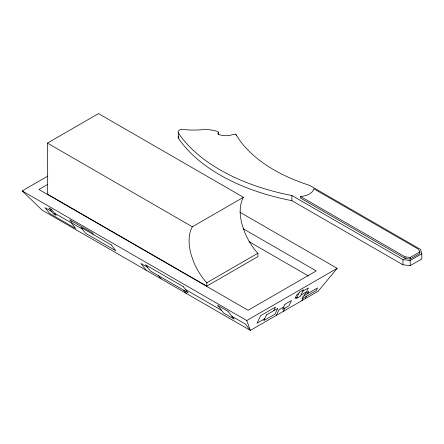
<?xml version="1.0" encoding="UTF-8"?>
<svg xmlns="http://www.w3.org/2000/svg" width="444" height="444" viewBox="0 0 444 444"><rect width="100%" height="100%" fill="white"/><g stroke="black" fill="none" stroke-linecap="round" stroke-linejoin="round"><path stroke-width="0.67" d="M273.765 310.683L275.452 307.109L260.606 315.678L257.07 323.188L264.613 318.831M276.384 315.373L279.065 309.668L283.71 306.987M283.35 311.349L284.843 308.175M301.931 300.621L303.097 298.146M304.323 295.543L305.372 293.312L308.735 291.369L307.686 293.601M305.294 298.679L306.46 296.204M239.893 212.193L337.163 268.348L318.148 291.258L250.344 330.403L42.208 210.234L22.2 190.898L47.946 176.029M47.408 143.101L98.507 113.597L243.456 197.286A43.057 24.858 60 0 0 242.385 225.608L244.711 232.273A43.057 24.858 60 0 0 255.788 250.932L257.892 253.247L257.892 256.615L206.793 286.114L47.408 194.095L47.408 143.101L192.357 226.784L243.456 197.286M47.408 184.56L38.889 189.477L248.102 310.262L316.233 270.929L243.101 228.704M257.892 253.247L206.793 282.75L206.793 283.083M22.2 190.898L246.759 320.546L337.163 268.348M298.79 293.495L296.82 294.633L295.005 298.49L296.975 297.347M302.83 291.164L308.441 287.923L306.626 291.78L301.015 295.016M300.449 196.437L405.045 256.821L410.139 257.481L419.907 251.842L418.342 249.145L313.747 188.761A14.791 8.536 0 0 1 300.449 196.437L300.449 198.057L405.045 258.447L410.139 259.107L419.907 253.469L419.907 251.842M178.371 132.839L180.381 135.903A185.026 106.821 0 0 0 291.908 195.521L402.974 259.64L410.189 260.484L421.8 253.779L420.596 249.473L309.529 185.348A159.113 91.864 0 0 1 239.31 139.749L235.886 134.454A3.014 1.743 0 0 0 232.817 134.538A12.671 7.315 0 0 1 219.269 134.665A2.692 1.554 0 0 1 218.259 132.651A1.787 1.032 0 0 0 217.466 131.452A23.632 13.642 0 0 0 204.301 129.554L200.411 129.848A54.906 31.702 0 0 1 184.554 129.615L181.951 129.365A4.473 2.581 0 0 0 178.371 132.839L178.371 137.995L180.381 141.059A185.026 106.821 0 0 0 291.908 200.677L402.974 264.796L410.189 265.64L421.8 258.935L421.8 253.779M235.886 134.454L236.591 135.537M249.095 241.703L308.441 275.963M82.19 228.954L72.522 223.376L69.697 219.797L92.18 232.778L93.767 234.793M51.659 211.511L44.999 207.664L49.545 213.425L75.73 228.538L71.184 222.783L54.379 213.081M147.414 267.238L140.853 263.453L146.276 270.318M185.548 289.532L221.506 310.295M231.901 316.295L245.332 324.048L250.344 330.403L246.759 320.546M183.727 290.243L186.191 293.362M158.525 275.691L160.983 278.81M410.139 257.481L410.139 259.107M410.189 260.484L410.189 265.64M405.045 256.821L405.045 258.447M402.974 259.64L402.974 264.796M291.908 195.521L291.908 200.677M218.259 132.651L218.259 134.588M206.793 286.114L206.793 282.75L204.69 280.436A43.057 24.858 60 0 1 193.612 261.777L191.286 255.106A43.057 24.858 60 0 1 192.357 226.784M178.371 137.995A4.473 2.581 0 0 1 178.205 136.475M266.461 314.901L263.775 320.607L275.058 314.097L277.744 308.386L266.461 314.901M284.998 304.257L282.523 309.512L288.944 305.805L291.419 300.549L284.998 304.257M299.461 292.074L296.42 298.535L300.455 296.204L303.496 289.743L299.461 292.074M303.263 296.154L302.037 298.757L316.35 290.493L317.577 287.89L303.263 296.154M227.911 311.238L217.51 305.233L223.709 313.087L234.11 319.092L227.911 311.238M51.582 209.54L48.862 207.97L53.502 213.847L56.227 215.418L51.582 209.54M111.167 244.833L80.952 227.389L85.631 233.311L115.845 250.755L111.167 244.833M183.233 286.602L145.504 264.818L150.377 270.99L188.101 292.768L183.233 286.602"/></g></svg>
